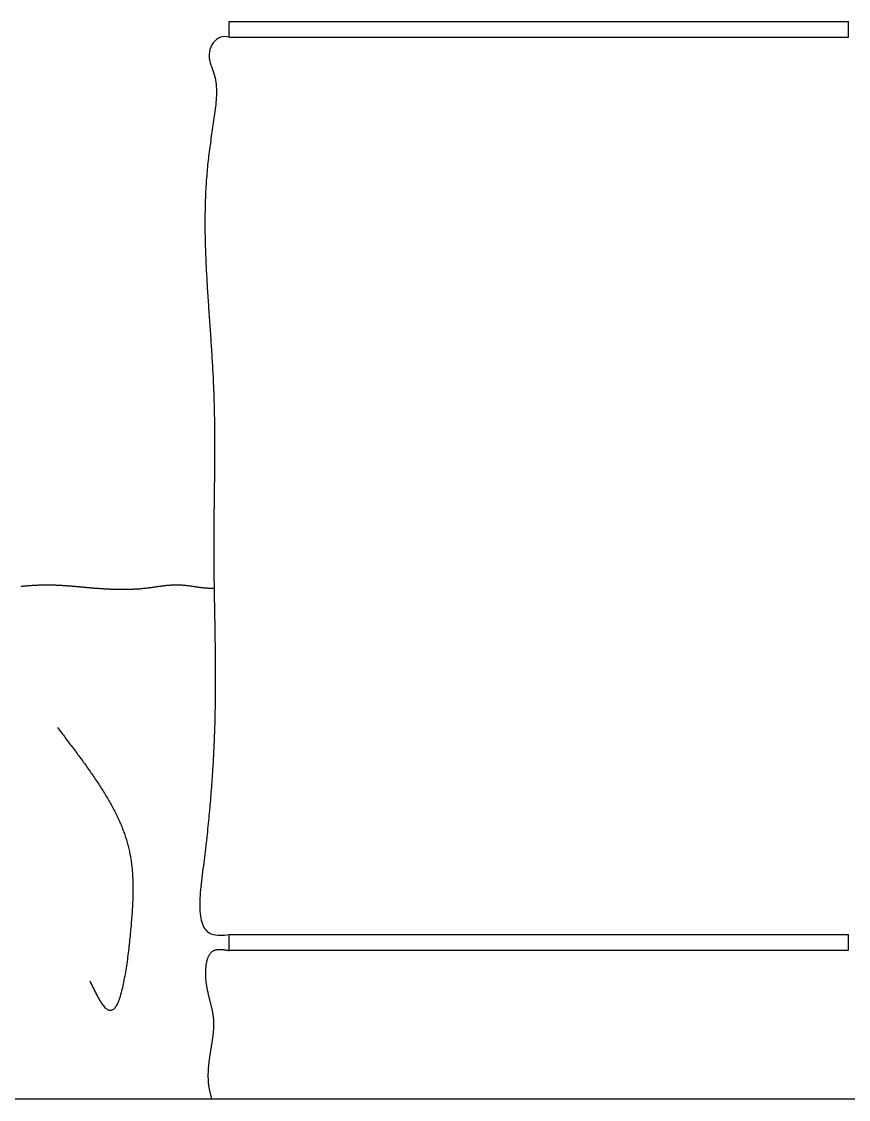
# Model space of a CAD drawing. Extents: x 443 to 1217, y -1921 to -677.
# Drawn here: x 566.72 to 584.06, y -758.16 to -735.54 of the extents above; entities that cross this region are included whole.
import ezdxf

# ---------------------------------------------------------------- set-up
doc = ezdxf.new("R2010")
doc.units = 0
doc.header["$MEASUREMENT"] = 0
doc.layers.add('1', color=7, linetype='CONTINUOUS')
doc.layers.add('3', color=8, linetype='CONTINUOUS')

msp = doc.modelspace()

# ---------------------------------------------------------------- linework, layer by layer
at = {"layer": '1', "color": 7}
for p, q in [((566.707, -747.39), (566.722, -747.389)), ((566.722, -747.389), (566.738, -747.387)), ((566.738, -747.387), (566.753, -747.385)), ((566.753, -747.385), (566.768, -747.384)), ((566.768, -747.384), (566.783, -747.383)), ((566.783, -747.383), (566.799, -747.382)), ((566.799, -747.382), (566.814, -747.38)), ((566.814, -747.38), (566.83, -747.379)), ((566.83, -747.379), (566.845, -747.378)), ((566.845, -747.378), (566.861, -747.377)), ((566.861, -747.377), (566.876, -747.375)), ((566.876, -747.375), (566.891, -747.374)), ((566.891, -747.374), (566.906, -747.373)), ((566.906, -747.373), (566.922, -747.372)), ((566.922, -747.372), (566.937, -747.371)), ((566.937, -747.371), (566.952, -747.37)), ((566.952, -747.37), (566.967, -747.369)), ((566.967, -747.369), (566.983, -747.368)), ((566.983, -747.368), (566.998, -747.367)), ((566.998, -747.367), (567.013, -747.367)), ((567.013, -747.367), (567.029, -747.366)), ((567.029, -747.366), (567.044, -747.365)), ((567.044, -747.365), (567.059, -747.365)), ((567.059, -747.365), (567.074, -747.363)), ((567.074, -747.363), (567.091, -747.362)), ((567.091, -747.362), (567.106, -747.362)), ((567.106, -747.362), (567.121, -747.362)), ((567.121, -747.362), (567.136, -747.361)), ((567.136, -747.361), (567.152, -747.361)), ((567.152, -747.361), (567.167, -747.361)), ((567.167, -747.361), (567.182, -747.36)), ((567.182, -747.36), (567.197, -747.36)), ((567.197, -747.36), (567.213, -747.36)), ((567.213, -747.36), (567.228, -747.36)), ((567.228, -747.36), (567.243, -747.36)), ((567.243, -747.36), (567.258, -747.36)), ((567.258, -747.36), (567.274, -747.36)), ((567.274, -747.36), (567.289, -747.36)), ((567.289, -747.36), (567.304, -747.36)), ((567.304, -747.36), (567.319, -747.36)), ((567.319, -747.36), (567.335, -747.361)), ((567.335, -747.361), (567.351, -747.361)), ((567.351, -747.361), (567.366, -747.361)), ((567.366, -747.361), (567.382, -747.362)), ((567.382, -747.362), (567.397, -747.362)), ((567.397, -747.362), (567.412, -747.363)), ((567.412, -747.363), (567.427, -747.363)), ((567.427, -747.363), (567.443, -747.365)), ((567.443, -747.365), (567.458, -747.365)), ((567.458, -747.365), (567.473, -747.366)), ((567.473, -747.366), (567.488, -747.367)), ((567.488, -747.367), (567.504, -747.368)), ((567.504, -747.368), (567.519, -747.368)), ((567.519, -747.368), (567.534, -747.369)), ((567.534, -747.369), (567.549, -747.37)), ((567.549, -747.37), (567.565, -747.371)), ((567.565, -747.371), (567.58, -747.372)), ((567.58, -747.372), (567.595, -747.373)), ((567.595, -747.373), (567.612, -747.374)), ((567.612, -747.374), (567.627, -747.374)), ((567.627, -747.374), (567.642, -747.375)), ((567.642, -747.375), (567.657, -747.378)), ((567.657, -747.378), (567.673, -747.379)), ((567.673, -747.379), (567.688, -747.38)), ((567.688, -747.38), (567.703, -747.381)), ((567.703, -747.381), (567.718, -747.382)), ((567.718, -747.382), (567.734, -747.383)), ((567.734, -747.383), (567.749, -747.384)), ((567.749, -747.384), (567.764, -747.385)), ((567.764, -747.385), (567.779, -747.386)), ((567.779, -747.386), (567.795, -747.389)), ((567.795, -747.389), (567.81, -747.39)), ((567.81, -747.39), (567.826, -747.391)), ((567.826, -747.391), (567.842, -747.392)), ((567.842, -747.392), (567.857, -747.394)), ((567.857, -747.394), (567.872, -747.395)), ((567.872, -747.395), (567.887, -747.396)), ((567.887, -747.396), (567.903, -747.397)), ((567.903, -747.397), (567.918, -747.399)), ((567.918, -747.399), (567.933, -747.401)), ((567.933, -747.401), (567.948, -747.402)), ((567.948, -747.402), (567.964, -747.403)), ((567.964, -747.403), (567.979, -747.405)), ((567.979, -747.405), (567.994, -747.406)), ((567.994, -747.406), (568.009, -747.407)), ((568.009, -747.407), (568.026, -747.409)), ((568.026, -747.409), (568.041, -747.41)), ((568.041, -747.41), (568.056, -747.411)), ((568.056, -747.411), (568.071, -747.412)), ((568.071, -747.412), (568.087, -747.415)), ((568.087, -747.415), (568.102, -747.416)), ((568.102, -747.416), (568.117, -747.417)), ((568.117, -747.417), (568.133, -747.418)), ((568.133, -747.418), (568.148, -747.42)), ((568.148, -747.42), (568.163, -747.421)), ((568.163, -747.421), (568.178, -747.422)), ((568.178, -747.422), (568.194, -747.423)), ((568.194, -747.423), (568.21, -747.426)), ((568.21, -747.426), (568.225, -747.427)), ((568.225, -747.427), (568.24, -747.428)), ((568.24, -747.428), (568.256, -747.429)), ((568.256, -747.429), (568.271, -747.43)), ((568.271, -747.43), (568.286, -747.431)), ((568.286, -747.431), (568.301, -747.432)), ((568.301, -747.432), (568.317, -747.433)), ((568.317, -747.433), (568.332, -747.434)), ((568.332, -747.434), (568.347, -747.435)), ((568.347, -747.435), (568.364, -747.436)), ((568.364, -747.436), (568.379, -747.438)), ((568.379, -747.438), (568.394, -747.439)), ((568.394, -747.439), (568.409, -747.44)), ((568.409, -747.44), (568.425, -747.441)), ((568.425, -747.441), (568.44, -747.442)), ((568.44, -747.442), (568.455, -747.443)), ((568.455, -747.443), (568.47, -747.444)), ((568.47, -747.444), (568.486, -747.445)), ((568.486, -747.445), (568.502, -747.445)), ((568.502, -747.445), (568.517, -747.446)), ((568.517, -747.446), (568.532, -747.447)), ((568.532, -747.447), (568.548, -747.448)), ((568.548, -747.448), (568.563, -747.448)), ((568.563, -747.448), (568.578, -747.45)), ((568.578, -747.45), (568.594, -747.45)), ((568.594, -747.45), (568.609, -747.451)), ((568.609, -747.451), (568.624, -747.452)), ((568.624, -747.452), (568.64, -747.452)), ((568.64, -747.452), (568.656, -747.452)), ((568.656, -747.452), (568.671, -747.453)), ((568.671, -747.453), (568.686, -747.453)), ((568.686, -747.453), (568.701, -747.454)), ((568.701, -747.454), (568.717, -747.454)), ((568.717, -747.454), (568.732, -747.454)), ((568.732, -747.454), (568.747, -747.454)), ((568.747, -747.454), (568.762, -747.455)), ((568.762, -747.455), (568.779, -747.455)), ((568.779, -747.455), (568.794, -747.455)), ((568.794, -747.455), (568.809, -747.455)), ((568.809, -747.455), (568.825, -747.455)), ((568.825, -747.455), (568.84, -747.455)), ((568.84, -747.455), (568.855, -747.455)), ((568.855, -747.455), (568.87, -747.455)), ((568.87, -747.455), (568.886, -747.455)), ((568.886, -747.455), (568.901, -747.455)), ((568.901, -747.455), (568.917, -747.455)), ((568.917, -747.455), (568.932, -747.454)), ((568.932, -747.454), (568.948, -747.454)), ((568.948, -747.454), (568.963, -747.454)), ((568.963, -747.454), (568.978, -747.453)), ((568.978, -747.453), (568.993, -747.453)), ((568.993, -747.453), (569.009, -747.452)), ((569.009, -747.452), (569.024, -747.452)), ((569.024, -747.452), (569.039, -747.451)), ((569.039, -747.451), (569.055, -747.451)), ((569.055, -747.451), (569.071, -747.45)), ((569.071, -747.45), (569.086, -747.448)), ((569.086, -747.448), (569.101, -747.447)), ((569.101, -747.447), (569.117, -747.447)), ((569.117, -747.447), (569.132, -747.446)), ((569.132, -747.446), (569.147, -747.445)), ((569.147, -747.445), (569.162, -747.444)), ((569.162, -747.444), (569.178, -747.443)), ((569.178, -747.443), (569.193, -747.442)), ((569.193, -747.442), (569.208, -747.441)), ((569.208, -747.441), (569.223, -747.439)), ((569.223, -747.439), (569.24, -747.438)), ((569.24, -747.438), (569.255, -747.436)), ((569.255, -747.436), (569.27, -747.434)), ((569.27, -747.434), (569.286, -747.433)), ((569.286, -747.433), (569.301, -747.431)), ((569.301, -747.431), (569.316, -747.43)), ((569.316, -747.43), (569.331, -747.428)), ((569.331, -747.428), (569.347, -747.426)), ((569.347, -747.426), (569.362, -747.424)), ((569.362, -747.424), (569.377, -747.422)), ((569.377, -747.422), (569.392, -747.42)), ((569.392, -747.42), (569.408, -747.418)), ((569.408, -747.418), (569.423, -747.416)), ((569.423, -747.416), (569.439, -747.414)), ((569.439, -747.414), (569.454, -747.411)), ((569.454, -747.411), (569.47, -747.409)), ((569.47, -747.409), (569.485, -747.407)), ((569.485, -747.407), (569.5, -747.405)), ((569.5, -747.405), (569.515, -747.403)), ((569.515, -747.403), (569.531, -747.401)), ((569.531, -747.401), (569.546, -747.398)), ((569.546, -747.398), (569.561, -747.396)), ((569.561, -747.396), (569.577, -747.394)), ((569.577, -747.394), (569.592, -747.392)), ((569.592, -747.392), (569.607, -747.39)), ((569.607, -747.39), (569.622, -747.387)), ((569.622, -747.387), (569.638, -747.386)), ((569.638, -747.386), (569.653, -747.384)), ((569.653, -747.384), (569.668, -747.382)), ((569.668, -747.382), (569.683, -747.38)), ((569.683, -747.38), (569.699, -747.378)), ((569.699, -747.378), (569.714, -747.377)), ((569.714, -747.377), (569.729, -747.374)), ((569.729, -747.374), (569.744, -747.372)), ((569.744, -747.372), (569.76, -747.371)), ((569.76, -747.371), (569.775, -747.37)), ((569.775, -747.37), (569.791, -747.368)), ((569.791, -747.368), (569.806, -747.367)), ((569.806, -747.367), (569.822, -747.366)), ((569.822, -747.366), (569.837, -747.365)), ((569.837, -747.365), (569.852, -747.363)), ((569.852, -747.363), (569.868, -747.362)), ((569.868, -747.362), (569.883, -747.361)), ((569.883, -747.361), (569.898, -747.36)), ((569.898, -747.36), (569.913, -747.36)), ((569.913, -747.36), (569.929, -747.359)), ((569.929, -747.359), (569.944, -747.359)), ((569.944, -747.359), (569.959, -747.359)), ((569.959, -747.359), (569.974, -747.359)), ((569.974, -747.359), (569.99, -747.359)), ((569.99, -747.359), (570.005, -747.359)), ((570.005, -747.359), (570.02, -747.36)), ((570.02, -747.36), (570.035, -747.36)), ((570.035, -747.36), (570.051, -747.361)), ((570.051, -747.361), (570.066, -747.362)), ((570.066, -747.362), (570.081, -747.363)), ((570.081, -747.363), (570.096, -747.365)), ((570.096, -747.365), (570.112, -747.366)), ((570.112, -747.366), (570.127, -747.367)), ((570.127, -747.367), (570.142, -747.369)), ((570.142, -747.369), (570.157, -747.37)), ((570.157, -747.37), (570.173, -747.372)), ((570.173, -747.372), (570.188, -747.374)), ((570.188, -747.374), (570.203, -747.375)), ((570.203, -747.375), (570.218, -747.378)), ((570.218, -747.378), (570.234, -747.38)), ((570.234, -747.38), (570.249, -747.382)), ((570.249, -747.382), (570.264, -747.384)), ((570.264, -747.384), (570.279, -747.386)), ((570.279, -747.386), (570.295, -747.389)), ((570.295, -747.389), (570.31, -747.391)), ((570.31, -747.391), (570.325, -747.393)), ((570.325, -747.393), (570.34, -747.395)), ((570.34, -747.395), (570.356, -747.398)), ((570.356, -747.398), (570.371, -747.401)), ((570.371, -747.401), (570.386, -747.403)), ((570.386, -747.403), (570.402, -747.405)), ((570.402, -747.405), (570.417, -747.407)), ((570.417, -747.407), (570.432, -747.409)), ((570.432, -747.409), (570.447, -747.411)), ((570.447, -747.411), (570.463, -747.412)), ((570.463, -747.412), (570.478, -747.415)), ((570.478, -747.415), (570.493, -747.417)), ((570.493, -747.417), (570.508, -747.418)), ((570.508, -747.418), (570.524, -747.42)), ((570.524, -747.42), (570.539, -747.421)), ((570.539, -747.421), (570.554, -747.423)), ((570.554, -747.423), (570.569, -747.424)), ((570.569, -747.424), (570.585, -747.426)), ((570.585, -747.426), (570.6, -747.427)), ((570.6, -747.427), (570.615, -747.428)), ((570.615, -747.428), (570.63, -747.428)), ((570.63, -747.428), (570.646, -747.429)), ((570.646, -747.429), (570.661, -747.429)), ((570.661, -747.429), (570.677, -747.429)), ((570.677, -747.429), (570.693, -747.429)), ((570.693, -747.429), (570.708, -747.429)), ((570.708, -747.429), (570.723, -747.429)), ((570.723, -747.429), (570.738, -747.429)), ((570.738, -747.429), (570.754, -747.429)), ((567.467, -750.355), (567.487, -750.382)), ((567.487, -750.382), (567.508, -750.41)), ((567.508, -750.41), (567.53, -750.437)), ((567.53, -750.437), (567.551, -750.464)), ((567.551, -750.464), (567.571, -750.491)), ((567.571, -750.491), (567.592, -750.517)), ((567.592, -750.517), (567.613, -750.545)), ((567.613, -750.545), (567.633, -750.572)), ((567.633, -750.572), (567.654, -750.599)), ((567.654, -750.599), (567.675, -750.626)), ((567.675, -750.626), (567.694, -750.654)), ((567.694, -750.654), (567.715, -750.68)), ((567.715, -750.68), (567.736, -750.707)), ((567.736, -750.707), (567.757, -750.734)), ((567.757, -750.734), (567.777, -750.762)), ((567.777, -750.762), (567.797, -750.789)), ((567.797, -750.789), (567.818, -750.816)), ((567.818, -750.816), (567.838, -750.842)), ((567.838, -750.842), (567.858, -750.869)), ((567.858, -750.869), (567.879, -750.897)), ((567.879, -750.897), (567.898, -750.924)), ((567.898, -750.924), (567.918, -750.951)), ((567.918, -750.951), (567.939, -750.977)), ((567.939, -750.977), (567.958, -751.005)), ((567.958, -751.005), (567.978, -751.032)), ((567.978, -751.032), (567.997, -751.059)), ((567.997, -751.059), (568.017, -751.086)), ((568.017, -751.086), (568.037, -751.112)), ((568.037, -751.112), (568.056, -751.14)), ((568.056, -751.14), (568.076, -751.167)), ((568.076, -751.167), (568.094, -751.194)), ((568.094, -751.194), (568.114, -751.22)), ((568.114, -751.22), (568.133, -751.248)), ((568.133, -751.248), (568.152, -751.275)), ((568.152, -751.275), (568.171, -751.302)), ((568.171, -751.302), (568.189, -751.328)), ((568.189, -751.328), (568.208, -751.355)), ((568.208, -751.355), (568.226, -751.383)), ((568.226, -751.383), (568.245, -751.409)), ((568.245, -751.409), (568.262, -751.436)), ((568.262, -751.436), (568.281, -751.463)), ((568.281, -751.463), (568.298, -751.49)), ((568.298, -751.49), (568.316, -751.517)), ((568.316, -751.517), (568.334, -751.544)), ((568.334, -751.544), (568.352, -751.57)), ((568.352, -751.57), (568.368, -751.597)), ((568.368, -751.597), (568.385, -751.625)), ((568.385, -751.625), (568.403, -751.651)), ((568.403, -751.651), (568.419, -751.678)), ((568.419, -751.678), (568.437, -751.704)), ((568.437, -751.704), (568.453, -751.731)), ((568.453, -751.731), (568.469, -751.758)), ((568.469, -751.758), (568.485, -751.785)), ((568.485, -751.785), (568.501, -751.812)), ((568.501, -751.812), (568.517, -751.838)), ((568.517, -751.838), (568.532, -751.866)), ((568.532, -751.866), (568.548, -751.892)), ((568.548, -751.892), (568.563, -751.919)), ((568.563, -751.919), (568.578, -751.945)), ((568.578, -751.945), (568.592, -751.972)), ((568.592, -751.972), (568.608, -751.998)), ((568.608, -751.998), (568.622, -752.025)), ((568.622, -752.025), (568.636, -752.052)), ((568.636, -752.052), (568.65, -752.078)), ((568.65, -752.078), (568.664, -752.105)), ((568.664, -752.105), (568.677, -752.131)), ((568.677, -752.131), (568.69, -752.158)), ((568.69, -752.158), (568.704, -752.185)), ((568.704, -752.185), (568.717, -752.211)), ((568.717, -752.211), (568.73, -752.237)), ((568.73, -752.237), (568.742, -752.264)), ((568.742, -752.264), (568.754, -752.291)), ((568.754, -752.291), (568.766, -752.317)), ((568.766, -752.317), (568.778, -752.343)), ((568.778, -752.343), (568.789, -752.37)), ((568.789, -752.37), (568.801, -752.396)), ((568.801, -752.396), (568.811, -752.422)), ((568.811, -752.422), (568.822, -752.449)), ((568.822, -752.449), (568.832, -752.476)), ((568.832, -752.476), (568.842, -752.502)), ((568.842, -752.502), (568.853, -752.528)), ((568.853, -752.528), (568.862, -752.554)), ((568.862, -752.554), (568.871, -752.58)), ((568.871, -752.58), (568.88, -752.607)), ((568.88, -752.607), (568.889, -752.633)), ((568.889, -752.633), (568.898, -752.66)), ((568.898, -752.66), (568.906, -752.686)), ((568.906, -752.686), (568.914, -752.712)), ((568.914, -752.712), (568.923, -752.738)), ((568.923, -752.738), (568.929, -752.766)), ((568.929, -752.766), (568.937, -752.792)), ((568.937, -752.792), (568.944, -752.818)), ((568.944, -752.818), (568.951, -752.845)), ((568.951, -752.845), (568.958, -752.873)), ((568.958, -752.873), (568.964, -752.899)), ((568.964, -752.899), (568.969, -752.926)), ((568.969, -752.926), (568.976, -752.953)), ((568.976, -752.953), (568.981, -752.98)), ((568.981, -752.98), (568.987, -753.008)), ((568.987, -753.008), (568.992, -753.035)), ((568.992, -753.035), (568.997, -753.062)), ((568.997, -753.062), (569.002, -753.09)), ((569.002, -753.09), (569.007, -753.118)), ((569.007, -753.118), (569.011, -753.146)), ((569.011, -753.146), (569.014, -753.174)), ((569.014, -753.174), (569.019, -753.203)), ((569.019, -753.203), (569.022, -753.231)), ((569.022, -753.231), (569.025, -753.259)), ((569.025, -753.259), (569.028, -753.289)), ((569.028, -753.289), (569.032, -753.317)), ((569.032, -753.317), (569.034, -753.347)), ((569.034, -753.347), (569.036, -753.376)), ((569.036, -753.376), (569.039, -753.405)), ((569.039, -753.405), (569.04, -753.436)), ((569.04, -753.436), (569.043, -753.466)), ((569.043, -753.466), (569.045, -753.496)), ((569.045, -753.496), (569.046, -753.528)), ((569.046, -753.528), (569.047, -753.558)), ((569.047, -753.558), (569.048, -753.59)), ((569.048, -753.59), (569.049, -753.62)), ((569.049, -753.62), (569.05, -753.652)), ((569.05, -753.815), (569.049, -753.849)), ((569.049, -753.849), (569.049, -753.883)), ((569.05, -753.652), (569.05, -753.684)), ((569.05, -753.684), (569.05, -753.716)), ((569.05, -753.716), (569.05, -753.749)), ((569.05, -753.749), (569.05, -753.783)), ((569.05, -753.783), (569.05, -753.815)), ((569.041, -754.093), (569.039, -754.129)), ((569.043, -754.057), (569.041, -754.093)), ((569.045, -754.021), (569.043, -754.057)), ((569.046, -753.986), (569.045, -754.021)), ((569.047, -753.951), (569.046, -753.986)), ((569.048, -753.917), (569.047, -753.951)), ((569.049, -753.883), (569.048, -753.917)), ((569.027, -754.317), (569.024, -754.356)), ((569.029, -754.278), (569.027, -754.317)), ((569.033, -754.24), (569.029, -754.278)), ((569.035, -754.203), (569.033, -754.24)), ((569.037, -754.166), (569.035, -754.203)), ((569.039, -754.129), (569.037, -754.166)), ((569.011, -754.515), (569.007, -754.556)), ((569.014, -754.475), (569.011, -754.515)), ((569.017, -754.434), (569.014, -754.475)), ((569.021, -754.395), (569.017, -754.434)), ((569.024, -754.356), (569.021, -754.395)), ((568.986, -754.768), (568.981, -754.811)), ((568.99, -754.724), (568.986, -754.768)), ((568.995, -754.682), (568.99, -754.724)), ((568.999, -754.639), (568.995, -754.682)), ((569.003, -754.598), (568.999, -754.639)), ((569.007, -754.556), (569.003, -754.598)), ((568.962, -754.991), (568.956, -755.036)), ((568.967, -754.945), (568.962, -754.991)), ((568.972, -754.901), (568.967, -754.945)), ((568.977, -754.856), (568.972, -754.901)), ((568.981, -754.811), (568.977, -754.856)), ((568.934, -755.219), (568.927, -755.264)), ((568.939, -755.173), (568.934, -755.219)), ((568.944, -755.127), (568.939, -755.173)), ((568.951, -755.082), (568.944, -755.127)), ((568.956, -755.036), (568.951, -755.082)), ((568.9, -755.442), (568.893, -755.487)), ((568.907, -755.399), (568.9, -755.442)), ((568.914, -755.354), (568.907, -755.399)), ((568.92, -755.309), (568.914, -755.354)), ((568.927, -755.264), (568.92, -755.309)), ((568.168, -755.708), (568.151, -755.672)), ((568.863, -755.656), (568.855, -755.696)), ((568.87, -755.615), (568.863, -755.656)), ((568.878, -755.572), (568.87, -755.615)), ((568.886, -755.53), (568.878, -755.572)), ((568.893, -755.487), (568.886, -755.53)), ((568.187, -755.745), (568.168, -755.708)), ((568.204, -755.781), (568.187, -755.745)), ((568.223, -755.817), (568.204, -755.781)), ((568.24, -755.853), (568.223, -755.817)), ((568.258, -755.888), (568.24, -755.853)), ((568.276, -755.922), (568.258, -755.888)), ((568.811, -755.887), (568.802, -755.922)), ((568.82, -755.851), (568.811, -755.887)), ((568.829, -755.814), (568.82, -755.851)), ((568.838, -755.776), (568.829, -755.814)), ((568.846, -755.737), (568.838, -755.776)), ((568.855, -755.696), (568.846, -755.737)), ((568.294, -755.956), (568.276, -755.922)), ((568.311, -755.988), (568.294, -755.956)), ((568.329, -756.02), (568.311, -755.988)), ((568.346, -756.049), (568.329, -756.02)), ((568.362, -756.079), (568.346, -756.049)), ((568.38, -756.107), (568.362, -756.079)), ((568.396, -756.133), (568.38, -756.107)), ((568.742, -756.105), (568.731, -756.13)), ((568.753, -756.078), (568.742, -756.105)), ((568.762, -756.049), (568.753, -756.078)), ((568.773, -756.019), (568.762, -756.049)), ((568.783, -755.988), (568.773, -756.019)), ((568.793, -755.956), (568.783, -755.988)), ((568.802, -755.922), (568.793, -755.956)), ((568.414, -756.157), (568.396, -756.133)), ((568.43, -756.18), (568.414, -756.157)), ((568.446, -756.202), (568.43, -756.18)), ((568.462, -756.22), (568.446, -756.202)), ((568.478, -756.238), (568.462, -756.22)), ((568.493, -756.253), (568.478, -756.238)), ((568.508, -756.265), (568.493, -756.253)), ((568.524, -756.276), (568.508, -756.265)), ((568.539, -756.284), (568.524, -756.276)), ((568.553, -756.289), (568.539, -756.284)), ((568.567, -756.291), (568.553, -756.289)), ((568.582, -756.291), (568.567, -756.291)), ((568.596, -756.289), (568.582, -756.291)), ((568.609, -756.285), (568.596, -756.289)), ((568.623, -756.278), (568.609, -756.285)), ((568.636, -756.271), (568.623, -756.278)), ((568.648, -756.26), (568.636, -756.271)), ((568.661, -756.247), (568.648, -756.26)), ((568.673, -756.231), (568.661, -756.247)), ((568.685, -756.215), (568.673, -756.231)), ((568.697, -756.196), (568.685, -756.215)), ((568.709, -756.176), (568.697, -756.196)), ((568.72, -756.154), (568.709, -756.176)), ((568.731, -756.13), (568.72, -756.154))]:
    msp.add_line(p, q, dxfattribs=at)
at = {"layer": '1', "color": 3, "linetype": 'Continuous'}
msp.add_line((540.993, -758.142), (614.059, -758.142), dxfattribs=at)
at = {"layer": '3', "linetype": 'Continuous'}
for p, q in [((571.071, -735.869), (571.071, -735.544)), ((584.057, -735.869), (584.057, -735.544)), ((571.071, -755.033), (571.071, -754.709)), ((584.057, -755.023), (584.057, -754.699))]:
    msp.add_line(p, q, dxfattribs=at)
at = {"layer": '3', "color": 3, "linetype": 'Continuous'}
for p, q in [((571.071, -735.544), (584.057, -735.544)), ((571.071, -735.869), (584.057, -735.869)), ((571.071, -754.699), (584.057, -754.699)), ((571.071, -755.023), (584.057, -755.023))]:
    msp.add_line(p, q, dxfattribs=at)
at = {"layer": '3', "color": 3}
for p, q in [((570.736, -735.991), (570.708, -736.035)), ((570.768, -735.953), (570.736, -735.991)), ((570.804, -735.919), (570.768, -735.953)), ((570.843, -735.893), (570.804, -735.919)), ((570.884, -735.873), (570.843, -735.893)), ((570.929, -735.864), (570.884, -735.873)), ((570.975, -735.861), (570.929, -735.864)), ((571.023, -735.864), (570.975, -735.861)), ((571.071, -735.869), (571.023, -735.864)), ((570.654, -736.179), (570.648, -736.227)), ((570.648, -736.227), (570.648, -736.274)), ((570.667, -736.13), (570.654, -736.179)), ((570.685, -736.08), (570.667, -736.13)), ((570.708, -736.035), (570.685, -736.08)), ((570.648, -736.274), (570.652, -736.321)), ((570.652, -736.321), (570.662, -736.367)), ((570.662, -736.367), (570.674, -736.413)), ((570.674, -736.413), (570.688, -736.458)), ((570.688, -736.458), (570.704, -736.502)), ((570.704, -736.502), (570.721, -736.547)), ((570.721, -736.547), (570.737, -736.592)), ((570.737, -736.592), (570.751, -736.636)), ((570.751, -736.636), (570.764, -736.681)), ((570.764, -736.681), (570.775, -736.727)), ((570.775, -736.727), (570.784, -736.773)), ((570.784, -736.773), (570.791, -736.818)), ((570.791, -736.818), (570.796, -736.864)), ((570.796, -736.864), (570.8, -736.911)), ((570.8, -736.911), (570.803, -736.958)), ((570.803, -737.099), (570.8, -737.146)), ((570.803, -736.958), (570.804, -737.005)), ((570.804, -737.052), (570.803, -737.099)), ((570.804, -737.005), (570.804, -737.052)), ((570.783, -737.336), (570.778, -737.384)), ((570.788, -737.289), (570.783, -737.336)), ((570.793, -737.241), (570.788, -737.289)), ((570.797, -737.193), (570.793, -737.241)), ((570.8, -737.146), (570.797, -737.193)), ((570.75, -737.574), (570.744, -737.622)), ((570.758, -737.527), (570.75, -737.574)), ((570.764, -737.479), (570.758, -737.527)), ((570.771, -737.432), (570.764, -737.479)), ((570.778, -737.384), (570.771, -737.432)), ((570.715, -737.809), (570.709, -737.856)), ((570.722, -737.762), (570.715, -737.809)), ((570.73, -737.715), (570.722, -737.762)), ((570.736, -737.668), (570.73, -737.715)), ((570.744, -737.622), (570.736, -737.668)), ((570.688, -737.996), (570.682, -738.042)), ((570.695, -737.95), (570.688, -737.996)), ((570.701, -737.903), (570.695, -737.95)), ((570.709, -737.856), (570.701, -737.903)), ((570.657, -738.227), (570.651, -738.274)), ((570.663, -738.182), (570.657, -738.227)), ((570.669, -738.135), (570.663, -738.182)), ((570.675, -738.089), (570.669, -738.135)), ((570.682, -738.042), (570.675, -738.089)), ((570.628, -738.458), (570.624, -738.504)), ((570.634, -738.413), (570.628, -738.458)), ((570.639, -738.366), (570.634, -738.413)), ((570.645, -738.32), (570.639, -738.366)), ((570.651, -738.274), (570.645, -738.32)), ((570.605, -738.69), (570.601, -738.735)), ((570.61, -738.643), (570.605, -738.69)), ((570.614, -738.597), (570.61, -738.643)), ((570.618, -738.551), (570.614, -738.597)), ((570.624, -738.504), (570.618, -738.551)), ((570.587, -738.919), (570.584, -738.966)), ((570.59, -738.874), (570.587, -738.919)), ((570.593, -738.828), (570.59, -738.874)), ((570.598, -738.781), (570.593, -738.828)), ((570.601, -738.735), (570.598, -738.781)), ((570.574, -739.151), (570.572, -739.197)), ((570.576, -739.105), (570.574, -739.151)), ((570.578, -739.058), (570.576, -739.105)), ((570.581, -739.012), (570.578, -739.058)), ((570.584, -738.966), (570.581, -739.012)), ((570.565, -739.382), (570.564, -739.428)), ((570.567, -739.336), (570.565, -739.382)), ((570.568, -739.29), (570.567, -739.336)), ((570.57, -739.243), (570.568, -739.29)), ((570.572, -739.197), (570.57, -739.243)), ((570.562, -739.614), (570.561, -739.659)), ((570.563, -739.521), (570.562, -739.567)), ((570.562, -739.567), (570.562, -739.614)), ((570.564, -739.428), (570.563, -739.474)), ((570.563, -739.474), (570.563, -739.521)), ((570.561, -739.659), (570.561, -739.706)), ((570.561, -739.706), (570.561, -739.753)), ((570.561, -739.753), (570.561, -739.799)), ((570.561, -739.799), (570.561, -739.846)), ((570.561, -739.846), (570.561, -739.892)), ((570.561, -739.892), (570.562, -739.938)), ((570.562, -739.938), (570.562, -739.984)), ((570.562, -739.984), (570.563, -740.031)), ((570.563, -740.031), (570.564, -740.078)), ((570.564, -740.078), (570.565, -740.124)), ((570.565, -740.124), (570.566, -740.171)), ((570.566, -740.171), (570.567, -740.217)), ((570.567, -740.217), (570.568, -740.263)), ((570.568, -740.263), (570.57, -740.31)), ((570.57, -740.31), (570.572, -740.357)), ((570.572, -740.357), (570.574, -740.404)), ((570.574, -740.404), (570.575, -740.45)), ((570.575, -740.45), (570.577, -740.496)), ((570.577, -740.496), (570.579, -740.543)), ((570.579, -740.543), (570.581, -740.59)), ((570.581, -740.59), (570.582, -740.636)), ((570.582, -740.636), (570.586, -740.683)), ((570.586, -740.683), (570.588, -740.73)), ((570.588, -740.73), (570.59, -740.777)), ((570.59, -740.777), (570.592, -740.823)), ((570.592, -740.823), (570.594, -740.87)), ((570.594, -740.87), (570.598, -740.917)), ((570.598, -740.917), (570.6, -740.964)), ((570.6, -740.964), (570.603, -741.01)), ((570.603, -741.01), (570.605, -741.057)), ((570.605, -741.057), (570.609, -741.103)), ((570.609, -741.103), (570.611, -741.15)), ((570.611, -741.15), (570.614, -741.197)), ((570.614, -741.197), (570.617, -741.244)), ((570.617, -741.244), (570.621, -741.291)), ((570.621, -741.291), (570.623, -741.338)), ((570.623, -741.338), (570.626, -741.385)), ((570.626, -741.385), (570.629, -741.433)), ((570.629, -741.433), (570.633, -741.479)), ((570.633, -741.479), (570.636, -741.526)), ((570.636, -741.526), (570.639, -741.573)), ((570.639, -741.573), (570.642, -741.62)), ((570.642, -741.62), (570.646, -741.667)), ((570.646, -741.667), (570.649, -741.714)), ((570.649, -741.714), (570.652, -741.762)), ((570.652, -741.762), (570.655, -741.809)), ((570.655, -741.809), (570.659, -741.855)), ((570.659, -741.855), (570.662, -741.902)), ((570.662, -741.902), (570.665, -741.95)), ((570.665, -741.95), (570.669, -741.997)), ((570.669, -741.997), (570.672, -742.044)), ((570.672, -742.044), (570.675, -742.091)), ((570.675, -742.091), (570.678, -742.139)), ((570.678, -742.139), (570.682, -742.186)), ((570.682, -742.186), (570.685, -742.234)), ((570.685, -742.234), (570.687, -742.281)), ((570.687, -742.281), (570.69, -742.327)), ((570.69, -742.327), (570.694, -742.375)), ((570.694, -742.375), (570.697, -742.422)), ((570.697, -742.422), (570.7, -742.47)), ((570.7, -742.47), (570.703, -742.517)), ((570.703, -742.517), (570.706, -742.565)), ((570.706, -742.565), (570.709, -742.612)), ((570.709, -742.612), (570.712, -742.66)), ((570.712, -742.66), (570.714, -742.707)), ((570.714, -742.707), (570.718, -742.755)), ((570.718, -742.755), (570.72, -742.803)), ((570.72, -742.803), (570.723, -742.849)), ((570.723, -742.849), (570.725, -742.897)), ((570.725, -742.897), (570.727, -742.945)), ((570.727, -742.945), (570.731, -742.992)), ((570.731, -742.992), (570.733, -743.04)), ((570.733, -743.04), (570.735, -743.088)), ((570.735, -743.088), (570.737, -743.136)), ((570.737, -743.136), (570.739, -743.183)), ((570.739, -743.183), (570.742, -743.231)), ((570.742, -743.231), (570.743, -743.279)), ((570.743, -743.279), (570.745, -743.327)), ((570.745, -743.327), (570.747, -743.375)), ((570.747, -743.375), (570.748, -743.423)), ((570.748, -743.423), (570.75, -743.471)), ((570.75, -743.471), (570.751, -743.519)), ((570.751, -743.519), (570.752, -743.567)), ((570.752, -743.567), (570.754, -743.614)), ((570.754, -743.614), (570.755, -743.661)), ((570.755, -743.661), (570.756, -743.709)), ((570.756, -743.709), (570.757, -743.757)), ((570.757, -743.757), (570.758, -743.805)), ((570.758, -743.805), (570.759, -743.854)), ((570.759, -743.854), (570.76, -743.902)), ((570.76, -743.902), (570.76, -743.95)), ((570.76, -743.95), (570.761, -743.998)), ((570.761, -743.998), (570.761, -744.046)), ((570.761, -744.046), (570.762, -744.094)), ((570.762, -744.094), (570.762, -744.141)), ((570.762, -744.141), (570.762, -744.189)), ((570.762, -744.189), (570.763, -744.237)), ((570.763, -744.237), (570.763, -744.285)), ((570.763, -744.285), (570.763, -744.333)), ((570.763, -744.333), (570.763, -744.381)), ((570.763, -744.381), (570.763, -744.429)), ((570.763, -744.429), (570.763, -744.477)), ((570.763, -744.477), (570.763, -744.524)), ((570.763, -744.524), (570.763, -744.571)), ((570.763, -744.571), (570.763, -744.619)), ((570.763, -744.715), (570.762, -744.762)), ((570.762, -744.762), (570.762, -744.81)), ((570.762, -744.81), (570.762, -744.857)), ((570.763, -744.619), (570.763, -744.667)), ((570.763, -744.667), (570.763, -744.715)), ((570.761, -745), (570.76, -745.046)), ((570.76, -745.046), (570.76, -745.093)), ((570.762, -744.857), (570.761, -744.905)), ((570.761, -744.905), (570.761, -744.952)), ((570.761, -744.952), (570.761, -745)), ((570.759, -745.188), (570.758, -745.235)), ((570.758, -745.235), (570.758, -745.282)), ((570.76, -745.093), (570.759, -745.141)), ((570.759, -745.141), (570.759, -745.188)), ((570.756, -745.469), (570.755, -745.515)), ((570.757, -745.376), (570.756, -745.422)), ((570.756, -745.422), (570.756, -745.469)), ((570.758, -745.329), (570.757, -745.376)), ((570.758, -745.282), (570.758, -745.329)), ((570.754, -745.655), (570.752, -745.701)), ((570.752, -745.701), (570.752, -745.747)), ((570.755, -745.562), (570.754, -745.609)), ((570.754, -745.609), (570.754, -745.655)), ((570.755, -745.515), (570.755, -745.562)), ((570.751, -745.839), (570.75, -745.885)), ((570.75, -745.885), (570.75, -745.93)), ((570.75, -745.93), (570.75, -745.976)), ((570.752, -745.747), (570.751, -745.793)), ((570.751, -745.793), (570.751, -745.839)), ((570.749, -746.068), (570.748, -746.112)), ((570.748, -746.112), (570.748, -746.158)), ((570.748, -746.158), (570.748, -746.203)), ((570.75, -745.976), (570.749, -746.022)), ((570.749, -746.022), (570.749, -746.068)), ((570.748, -746.203), (570.747, -746.247)), ((570.747, -746.247), (570.747, -746.292)), ((570.747, -746.292), (570.747, -746.337)), ((570.747, -746.337), (570.747, -746.382)), ((570.747, -746.382), (570.747, -746.426)), ((570.747, -746.426), (570.746, -746.471)), ((570.746, -746.471), (570.746, -746.514)), ((570.746, -746.514), (570.746, -746.559)), ((570.746, -746.559), (570.746, -746.603)), ((570.746, -746.603), (570.746, -746.646)), ((570.746, -746.646), (570.746, -746.69)), ((570.746, -746.69), (570.747, -746.734)), ((570.747, -746.734), (570.747, -746.777)), ((570.747, -746.777), (570.747, -746.821)), ((570.747, -746.821), (570.747, -746.863)), ((570.747, -746.863), (570.747, -746.907)), ((570.747, -746.907), (570.748, -746.949)), ((570.748, -746.949), (570.748, -746.993)), ((570.748, -746.993), (570.748, -747.035)), ((570.748, -747.035), (570.749, -747.078)), ((570.749, -747.078), (570.749, -747.12)), ((570.749, -747.12), (570.75, -747.163)), ((570.75, -747.163), (570.75, -747.205)), ((570.75, -747.205), (570.751, -747.248)), ((570.751, -747.248), (570.751, -747.29)), ((570.751, -747.29), (570.752, -747.333)), ((570.752, -747.333), (570.752, -747.374)), ((570.752, -747.374), (570.754, -747.417)), ((570.754, -747.417), (570.754, -747.459)), ((570.754, -747.459), (570.755, -747.501)), ((570.755, -747.501), (570.756, -747.542)), ((570.756, -747.542), (570.756, -747.585)), ((570.756, -747.585), (570.757, -747.626)), ((570.757, -747.626), (570.758, -747.669)), ((570.758, -747.669), (570.758, -747.71)), ((570.758, -747.71), (570.759, -747.751)), ((570.759, -747.751), (570.76, -747.793)), ((570.76, -747.793), (570.76, -747.835)), ((570.76, -747.835), (570.761, -747.877)), ((570.761, -747.877), (570.762, -747.918)), ((570.762, -747.918), (570.762, -747.96)), ((570.762, -747.96), (570.763, -748.001)), ((570.763, -748.001), (570.764, -748.042)), ((570.764, -748.042), (570.764, -748.085)), ((570.764, -748.085), (570.766, -748.126)), ((570.766, -748.126), (570.767, -748.168)), ((570.767, -748.168), (570.768, -748.209)), ((570.768, -748.209), (570.768, -748.251)), ((570.768, -748.251), (570.769, -748.292)), ((570.769, -748.292), (570.769, -748.333)), ((570.769, -748.333), (570.77, -748.376)), ((570.77, -748.376), (570.771, -748.417)), ((570.771, -748.417), (570.771, -748.459)), ((570.771, -748.459), (570.772, -748.5)), ((570.772, -748.5), (570.772, -748.543)), ((570.772, -748.543), (570.773, -748.584)), ((570.773, -748.584), (570.774, -748.625)), ((570.774, -748.625), (570.774, -748.668)), ((570.774, -748.668), (570.775, -748.709)), ((570.775, -748.709), (570.775, -748.752)), ((570.775, -748.752), (570.775, -748.793)), ((570.775, -748.793), (570.776, -748.836)), ((570.776, -748.836), (570.776, -748.877)), ((570.776, -748.877), (570.778, -748.92)), ((570.778, -748.92), (570.778, -748.962)), ((570.778, -748.962), (570.778, -749.005)), ((570.778, -749.005), (570.778, -749.047)), ((570.778, -749.047), (570.779, -749.09)), ((570.779, -749.09), (570.779, -749.132)), ((570.779, -749.132), (570.779, -749.175)), ((570.779, -749.175), (570.779, -749.217)), ((570.779, -749.217), (570.779, -749.261)), ((570.779, -749.261), (570.779, -749.303)), ((570.779, -749.303), (570.779, -749.346)), ((570.779, -749.564), (570.778, -749.607)), ((570.779, -749.346), (570.779, -749.389)), ((570.779, -749.389), (570.779, -749.433)), ((570.779, -749.433), (570.779, -749.477)), ((570.779, -749.477), (570.779, -749.52)), ((570.779, -749.52), (570.779, -749.564)), ((570.776, -749.784), (570.775, -749.828)), ((570.778, -749.695), (570.776, -749.739)), ((570.776, -749.739), (570.776, -749.784)), ((570.778, -749.607), (570.778, -749.651)), ((570.778, -749.651), (570.778, -749.695)), ((570.772, -750.007), (570.771, -750.052)), ((570.773, -749.962), (570.772, -750.007)), ((570.774, -749.917), (570.773, -749.962)), ((570.775, -749.828), (570.774, -749.872)), ((570.774, -749.872), (570.774, -749.917)), ((570.767, -750.235), (570.766, -750.281)), ((570.768, -750.189), (570.767, -750.235)), ((570.769, -750.144), (570.768, -750.189)), ((570.77, -750.098), (570.769, -750.144)), ((570.771, -750.052), (570.77, -750.098)), ((570.76, -750.467), (570.758, -750.514)), ((570.761, -750.42), (570.76, -750.467)), ((570.762, -750.374), (570.761, -750.42)), ((570.764, -750.327), (570.762, -750.374)), ((570.766, -750.281), (570.764, -750.327)), ((570.752, -750.656), (570.75, -750.704)), ((570.755, -750.609), (570.752, -750.656)), ((570.756, -750.561), (570.755, -750.609)), ((570.758, -750.514), (570.756, -750.561)), ((570.742, -750.898), (570.738, -750.947)), ((570.744, -750.849), (570.742, -750.898)), ((570.746, -750.801), (570.744, -750.849)), ((570.748, -750.752), (570.746, -750.801)), ((570.75, -750.704), (570.748, -750.752)), ((570.727, -751.145), (570.725, -751.195)), ((570.731, -751.095), (570.727, -751.145)), ((570.734, -751.045), (570.731, -751.095)), ((570.736, -750.996), (570.734, -751.045)), ((570.738, -750.947), (570.736, -750.996)), ((570.715, -751.347), (570.711, -751.398)), ((570.719, -751.296), (570.715, -751.347)), ((570.722, -751.245), (570.719, -751.296)), ((570.725, -751.195), (570.722, -751.245)), ((570.697, -751.605), (570.693, -751.657)), ((570.7, -751.553), (570.697, -751.605)), ((570.704, -751.502), (570.7, -751.553)), ((570.708, -751.449), (570.704, -751.502)), ((570.711, -751.398), (570.708, -751.449)), ((570.681, -751.818), (570.675, -751.871)), ((570.685, -751.764), (570.681, -751.818)), ((570.688, -751.711), (570.685, -751.764)), ((570.693, -751.657), (570.688, -751.711)), ((570.661, -752.033), (570.657, -752.089)), ((570.666, -751.979), (570.661, -752.033)), ((570.671, -751.924), (570.666, -751.979)), ((570.675, -751.871), (570.671, -751.924)), ((570.641, -752.256), (570.635, -752.311)), ((570.646, -752.199), (570.641, -752.256)), ((570.651, -752.143), (570.646, -752.199)), ((570.657, -752.089), (570.651, -752.143)), ((570.618, -752.482), (570.612, -752.539)), ((570.624, -752.425), (570.618, -752.482)), ((570.629, -752.368), (570.624, -752.425)), ((570.635, -752.311), (570.629, -752.368)), ((570.593, -752.714), (570.587, -752.773)), ((570.6, -752.656), (570.593, -752.714)), ((570.605, -752.598), (570.6, -752.656)), ((570.612, -752.539), (570.605, -752.598)), ((570.566, -752.952), (570.558, -753.012)), ((570.573, -752.892), (570.566, -752.952)), ((570.579, -752.832), (570.573, -752.892)), ((570.587, -752.773), (570.579, -752.832)), ((570.543, -753.134), (570.536, -753.195)), ((570.551, -753.073), (570.543, -753.134)), ((570.558, -753.012), (570.551, -753.073)), ((570.513, -753.383), (570.504, -753.445)), ((570.52, -753.319), (570.513, -753.383)), ((570.528, -753.257), (570.52, -753.319)), ((570.536, -753.195), (570.528, -753.257)), ((570.482, -753.632), (570.475, -753.694)), ((570.489, -753.57), (570.482, -753.632)), ((570.496, -753.507), (570.489, -753.57)), ((570.504, -753.445), (570.496, -753.507)), ((570.464, -753.815), (570.459, -753.875)), ((570.469, -753.755), (570.464, -753.815)), ((570.475, -753.694), (570.469, -753.755)), ((570.452, -754.048), (570.451, -754.103)), ((570.453, -753.992), (570.452, -754.048)), ((570.455, -753.934), (570.453, -753.992)), ((570.459, -753.875), (570.455, -753.934)), ((570.451, -754.103), (570.452, -754.156)), ((570.452, -754.156), (570.455, -754.209)), ((570.455, -754.209), (570.459, -754.259)), ((570.459, -754.259), (570.465, -754.307)), ((570.465, -754.307), (570.472, -754.353)), ((570.472, -754.353), (570.482, -754.397)), ((570.482, -754.397), (570.493, -754.439)), ((570.493, -754.439), (570.507, -754.478)), ((570.507, -754.478), (570.522, -754.515)), ((570.522, -754.515), (570.541, -754.549)), ((570.541, -754.549), (570.562, -754.579)), ((570.562, -754.579), (570.585, -754.608)), ((570.585, -754.608), (570.611, -754.633)), ((570.611, -754.633), (570.64, -754.654)), ((570.64, -754.654), (570.671, -754.672)), ((570.671, -754.672), (570.706, -754.687)), ((570.706, -754.687), (570.744, -754.698)), ((570.744, -754.698), (570.784, -754.706)), ((570.784, -754.706), (570.828, -754.709)), ((570.828, -754.709), (570.873, -754.71)), ((570.873, -754.71), (570.921, -754.709)), ((570.921, -754.709), (570.97, -754.707)), ((570.97, -754.707), (571.021, -754.702)), ((571.021, -754.702), (571.071, -754.698)), ((570.611, -755.232), (570.614, -755.219)), ((570.614, -755.219), (570.618, -755.207)), ((570.618, -755.207), (570.623, -755.195)), ((570.623, -755.195), (570.627, -755.183)), ((570.627, -755.183), (570.631, -755.171)), ((570.631, -755.171), (570.637, -755.16)), ((570.637, -755.16), (570.641, -755.149)), ((570.641, -755.149), (570.647, -755.138)), ((570.647, -755.138), (570.653, -755.128)), ((570.653, -755.128), (570.659, -755.118)), ((570.659, -755.118), (570.665, -755.109)), ((570.665, -755.109), (570.672, -755.099)), ((570.672, -755.099), (570.678, -755.09)), ((570.678, -755.09), (570.685, -755.082)), ((570.685, -755.082), (570.693, -755.074)), ((570.693, -755.074), (570.7, -755.066)), ((570.7, -755.066), (570.708, -755.059)), ((570.708, -755.059), (570.716, -755.052)), ((570.716, -755.052), (570.725, -755.046)), ((570.725, -755.046), (570.734, -755.04)), ((570.734, -755.04), (570.743, -755.035)), ((570.743, -755.035), (570.752, -755.03)), ((570.752, -755.03), (570.762, -755.026)), ((570.762, -755.026), (570.772, -755.023)), ((570.772, -755.023), (570.782, -755.019)), ((570.782, -755.019), (570.793, -755.017)), ((570.793, -755.017), (570.804, -755.015)), ((570.804, -755.015), (570.815, -755.013)), ((570.815, -755.013), (570.825, -755.012)), ((570.825, -755.012), (570.837, -755.011)), ((570.837, -755.011), (570.849, -755.01)), ((570.849, -755.01), (570.861, -755.01)), ((570.861, -755.01), (570.873, -755.01)), ((570.873, -755.01), (570.885, -755.01)), ((570.885, -755.01), (570.898, -755.01)), ((570.898, -755.01), (570.912, -755.011)), ((570.912, -755.011), (570.924, -755.012)), ((570.924, -755.012), (570.937, -755.013)), ((570.937, -755.013), (570.95, -755.014)), ((570.95, -755.014), (570.963, -755.016)), ((570.963, -755.016), (570.976, -755.018)), ((570.976, -755.018), (570.99, -755.019)), ((570.99, -755.019), (571.003, -755.022)), ((571.003, -755.022), (571.016, -755.024)), ((571.016, -755.024), (571.03, -755.026)), ((571.03, -755.026), (571.043, -755.028)), ((571.043, -755.028), (571.058, -755.031)), ((571.058, -755.031), (571.071, -755.034)), ((570.578, -755.452), (570.579, -755.438)), ((570.579, -755.438), (570.58, -755.424)), ((570.58, -755.424), (570.581, -755.41)), ((570.581, -755.41), (570.582, -755.395)), ((570.582, -755.395), (570.584, -755.381)), ((570.584, -755.381), (570.585, -755.367)), ((570.585, -755.367), (570.587, -755.353)), ((570.587, -755.353), (570.589, -755.339)), ((570.589, -755.339), (570.59, -755.325)), ((570.59, -755.325), (570.593, -755.312)), ((570.593, -755.312), (570.596, -755.297)), ((570.596, -755.297), (570.598, -755.284)), ((570.598, -755.284), (570.601, -755.271)), ((570.601, -755.271), (570.604, -755.257)), ((570.604, -755.257), (570.608, -755.245)), ((570.608, -755.245), (570.611, -755.232)), ((570.577, -755.48), (570.578, -755.466)), ((570.577, -755.495), (570.577, -755.48)), ((570.577, -755.509), (570.577, -755.495)), ((570.577, -755.523), (570.577, -755.509)), ((570.577, -755.537), (570.577, -755.523)), ((570.578, -755.55), (570.577, -755.537)), ((570.578, -755.466), (570.578, -755.452)), ((570.578, -755.564), (570.578, -755.55)), ((570.578, -755.577), (570.578, -755.564)), ((570.579, -755.592), (570.578, -755.577)), ((570.58, -755.605), (570.579, -755.592)), ((570.581, -755.618), (570.58, -755.605)), ((570.581, -755.632), (570.581, -755.618)), ((570.582, -755.645), (570.581, -755.632)), ((570.585, -755.658), (570.582, -755.645)), ((570.586, -755.671), (570.585, -755.658)), ((570.587, -755.684), (570.586, -755.671)), ((570.588, -755.697), (570.587, -755.684)), ((570.59, -755.71), (570.588, -755.697)), ((570.591, -755.722), (570.59, -755.71)), ((570.593, -755.735), (570.591, -755.722)), ((570.596, -755.749), (570.593, -755.735)), ((570.598, -755.761), (570.596, -755.749)), ((570.599, -755.774), (570.598, -755.761)), ((570.601, -755.787), (570.599, -755.774)), ((570.603, -755.799), (570.601, -755.787)), ((570.605, -755.811), (570.603, -755.799)), ((570.608, -755.824), (570.605, -755.811)), ((570.611, -755.836), (570.608, -755.824)), ((570.613, -755.848), (570.611, -755.836)), ((570.615, -755.86), (570.613, -755.848)), ((570.617, -755.873), (570.615, -755.86)), ((570.621, -755.885), (570.617, -755.873)), ((570.623, -755.897), (570.621, -755.885)), ((570.626, -755.909), (570.623, -755.897)), ((570.628, -755.921), (570.626, -755.909)), ((570.63, -755.933), (570.628, -755.921)), ((570.634, -755.945), (570.63, -755.933)), ((570.637, -755.957), (570.634, -755.945)), ((570.639, -755.968), (570.637, -755.957)), ((570.642, -755.98), (570.639, -755.968)), ((570.645, -755.992), (570.642, -755.98)), ((570.648, -756.004), (570.645, -755.992)), ((570.651, -756.014), (570.648, -756.004)), ((570.653, -756.026), (570.651, -756.014)), ((570.657, -756.038), (570.653, -756.026)), ((570.66, -756.049), (570.657, -756.038)), ((570.662, -756.061), (570.66, -756.049)), ((570.665, -756.073), (570.662, -756.061)), ((570.669, -756.084), (570.665, -756.073)), ((570.672, -756.096), (570.669, -756.084)), ((570.674, -756.107), (570.672, -756.096)), ((570.677, -756.119), (570.674, -756.107)), ((570.681, -756.13), (570.677, -756.119)), ((570.683, -756.142), (570.681, -756.13)), ((570.686, -756.153), (570.683, -756.142)), ((570.688, -756.165), (570.686, -756.153)), ((570.691, -756.176), (570.688, -756.165)), ((570.694, -756.187), (570.691, -756.176)), ((570.697, -756.199), (570.694, -756.187)), ((570.699, -756.21), (570.697, -756.199)), ((570.702, -756.222), (570.699, -756.21)), ((570.704, -756.232), (570.702, -756.222)), ((570.708, -756.244), (570.704, -756.232)), ((570.71, -756.255), (570.708, -756.244)), ((570.712, -756.266), (570.71, -756.255)), ((570.714, -756.278), (570.712, -756.266)), ((570.718, -756.289), (570.714, -756.278)), ((570.72, -756.3), (570.718, -756.289)), ((570.722, -756.312), (570.72, -756.3)), ((570.724, -756.323), (570.722, -756.312)), ((570.726, -756.335), (570.724, -756.323)), ((570.728, -756.346), (570.726, -756.335)), ((570.73, -756.358), (570.728, -756.346)), ((570.732, -756.369), (570.73, -756.358)), ((570.734, -756.381), (570.732, -756.369)), ((570.735, -756.392), (570.734, -756.381)), ((570.737, -756.402), (570.735, -756.392)), ((570.738, -756.414), (570.737, -756.402)), ((570.74, -756.426), (570.738, -756.414)), ((570.742, -756.437), (570.74, -756.426)), ((570.743, -756.449), (570.742, -756.437)), ((570.744, -756.46), (570.743, -756.449)), ((570.745, -756.472), (570.744, -756.46)), ((570.746, -756.483), (570.745, -756.472)), ((570.746, -756.495), (570.746, -756.483)), ((570.747, -756.507), (570.746, -756.495)), ((570.748, -756.518), (570.747, -756.507)), ((570.748, -756.53), (570.748, -756.518)), ((570.748, -756.542), (570.748, -756.53)), ((570.749, -756.554), (570.748, -756.542)), ((570.749, -756.566), (570.749, -756.554)), ((570.749, -756.577), (570.749, -756.566)), ((570.749, -756.589), (570.749, -756.577)), ((570.733, -756.818), (570.734, -756.806)), ((570.734, -756.806), (570.735, -756.794)), ((570.735, -756.794), (570.737, -756.781)), ((570.737, -756.781), (570.738, -756.769)), ((570.738, -756.769), (570.739, -756.757)), ((570.739, -756.757), (570.74, -756.745)), ((570.74, -756.745), (570.742, -756.733)), ((570.742, -756.733), (570.743, -756.721)), ((570.743, -756.721), (570.744, -756.709)), ((570.744, -756.709), (570.745, -756.697)), ((570.745, -756.685), (570.746, -756.673)), ((570.745, -756.697), (570.745, -756.685)), ((570.746, -756.673), (570.747, -756.661)), ((570.747, -756.649), (570.748, -756.637)), ((570.747, -756.661), (570.747, -756.649)), ((570.748, -756.613), (570.749, -756.601)), ((570.748, -756.625), (570.748, -756.613)), ((570.748, -756.637), (570.748, -756.625)), ((570.749, -756.601), (570.749, -756.589)), ((570.7, -757.039), (570.702, -757.027)), ((570.702, -757.027), (570.703, -757.014)), ((570.703, -757.014), (570.706, -757.002)), ((570.706, -757.002), (570.708, -756.99)), ((570.708, -756.99), (570.71, -756.977)), ((570.71, -756.977), (570.712, -756.965)), ((570.712, -756.965), (570.713, -756.953)), ((570.713, -756.953), (570.715, -756.94)), ((570.715, -756.94), (570.718, -756.928)), ((570.718, -756.928), (570.719, -756.916)), ((570.719, -756.916), (570.721, -756.904)), ((570.721, -756.904), (570.723, -756.891)), ((570.723, -756.891), (570.724, -756.879)), ((570.724, -756.879), (570.726, -756.867)), ((570.726, -756.867), (570.727, -756.855)), ((570.727, -756.855), (570.73, -756.842)), ((570.73, -756.842), (570.731, -756.83)), ((570.731, -756.83), (570.733, -756.818)), ((570.664, -757.261), (570.666, -757.249)), ((570.666, -757.249), (570.669, -757.236)), ((570.669, -757.236), (570.67, -757.224)), ((570.67, -757.224), (570.672, -757.212)), ((570.672, -757.212), (570.674, -757.199)), ((570.674, -757.199), (570.676, -757.187)), ((570.676, -757.187), (570.677, -757.175)), ((570.677, -757.175), (570.679, -757.162)), ((570.679, -757.162), (570.682, -757.15)), ((570.682, -757.15), (570.684, -757.138)), ((570.684, -757.138), (570.686, -757.125)), ((570.686, -757.125), (570.688, -757.113)), ((570.688, -757.113), (570.689, -757.101)), ((570.689, -757.101), (570.691, -757.088)), ((570.691, -757.088), (570.694, -757.076)), ((570.694, -757.076), (570.696, -757.064)), ((570.696, -757.064), (570.698, -757.051)), ((570.698, -757.051), (570.7, -757.039)), ((570.638, -757.494), (570.639, -757.482)), ((570.639, -757.482), (570.64, -757.47)), ((570.64, -757.47), (570.641, -757.459)), ((570.641, -757.459), (570.642, -757.445)), ((570.642, -757.445), (570.643, -757.433)), ((570.643, -757.433), (570.645, -757.421)), ((570.645, -757.421), (570.646, -757.409)), ((570.646, -757.409), (570.647, -757.396)), ((570.647, -757.396), (570.649, -757.384)), ((570.649, -757.384), (570.65, -757.372)), ((570.65, -757.372), (570.651, -757.359)), ((570.651, -757.359), (570.653, -757.347)), ((570.653, -757.347), (570.654, -757.335)), ((570.654, -757.335), (570.657, -757.323)), ((570.657, -757.323), (570.658, -757.31)), ((570.658, -757.31), (570.66, -757.298)), ((570.66, -757.298), (570.661, -757.286)), ((570.661, -757.286), (570.663, -757.273)), ((570.663, -757.273), (570.664, -757.261)), ((570.631, -757.605), (570.633, -757.593)), ((570.631, -757.617), (570.631, -757.605)), ((570.631, -757.629), (570.631, -757.617)), ((570.631, -757.642), (570.631, -757.629)), ((570.631, -757.654), (570.631, -757.642)), ((570.631, -757.666), (570.631, -757.654)), ((570.631, -757.678), (570.631, -757.666)), ((570.631, -757.69), (570.631, -757.678)), ((570.631, -757.702), (570.631, -757.69)), ((570.633, -757.714), (570.631, -757.702)), ((570.633, -757.581), (570.634, -757.569)), ((570.633, -757.593), (570.633, -757.581)), ((570.634, -757.555), (570.635, -757.544)), ((570.634, -757.569), (570.634, -757.555)), ((570.635, -757.532), (570.636, -757.52)), ((570.635, -757.544), (570.635, -757.532)), ((570.636, -757.52), (570.637, -757.508)), ((570.637, -757.508), (570.638, -757.494)), ((570.633, -757.727), (570.633, -757.714)), ((570.633, -757.739), (570.633, -757.727)), ((570.634, -757.751), (570.633, -757.739)), ((570.635, -757.763), (570.634, -757.751)), ((570.635, -757.775), (570.635, -757.763)), ((570.636, -757.787), (570.635, -757.775)), ((570.637, -757.799), (570.636, -757.787)), ((570.638, -757.811), (570.637, -757.799)), ((570.639, -757.823), (570.638, -757.811)), ((570.64, -757.834), (570.639, -757.823)), ((570.642, -757.846), (570.64, -757.834)), ((570.643, -757.858), (570.642, -757.846)), ((570.646, -757.87), (570.643, -757.858)), ((570.647, -757.882), (570.646, -757.87)), ((570.649, -757.894), (570.647, -757.882)), ((570.651, -757.906), (570.649, -757.894)), ((570.652, -757.918), (570.651, -757.906)), ((570.654, -757.93), (570.652, -757.918)), ((570.658, -757.942), (570.654, -757.93)), ((570.66, -757.954), (570.658, -757.942)), ((570.662, -757.966), (570.66, -757.954)), ((570.664, -757.978), (570.662, -757.966)), ((570.667, -757.99), (570.664, -757.978)), ((570.67, -758.002), (570.667, -757.99)), ((570.673, -758.013), (570.67, -758.002)), ((570.675, -758.025), (570.673, -758.013)), ((570.678, -758.037), (570.675, -758.025)), ((570.682, -758.049), (570.678, -758.037)), ((570.684, -758.061), (570.682, -758.049)), ((570.687, -758.073), (570.684, -758.061)), ((570.69, -758.085), (570.687, -758.073)), ((570.694, -758.097), (570.69, -758.085)), ((570.697, -758.108), (570.694, -758.097)), ((570.699, -758.12), (570.697, -758.108)), ((570.702, -758.132), (570.699, -758.12)), ((570.706, -758.144), (570.702, -758.132)), ((570.709, -758.156), (570.706, -758.144))]:
    msp.add_line(p, q, dxfattribs=at)

doc.saveas('drawing.dxf')
